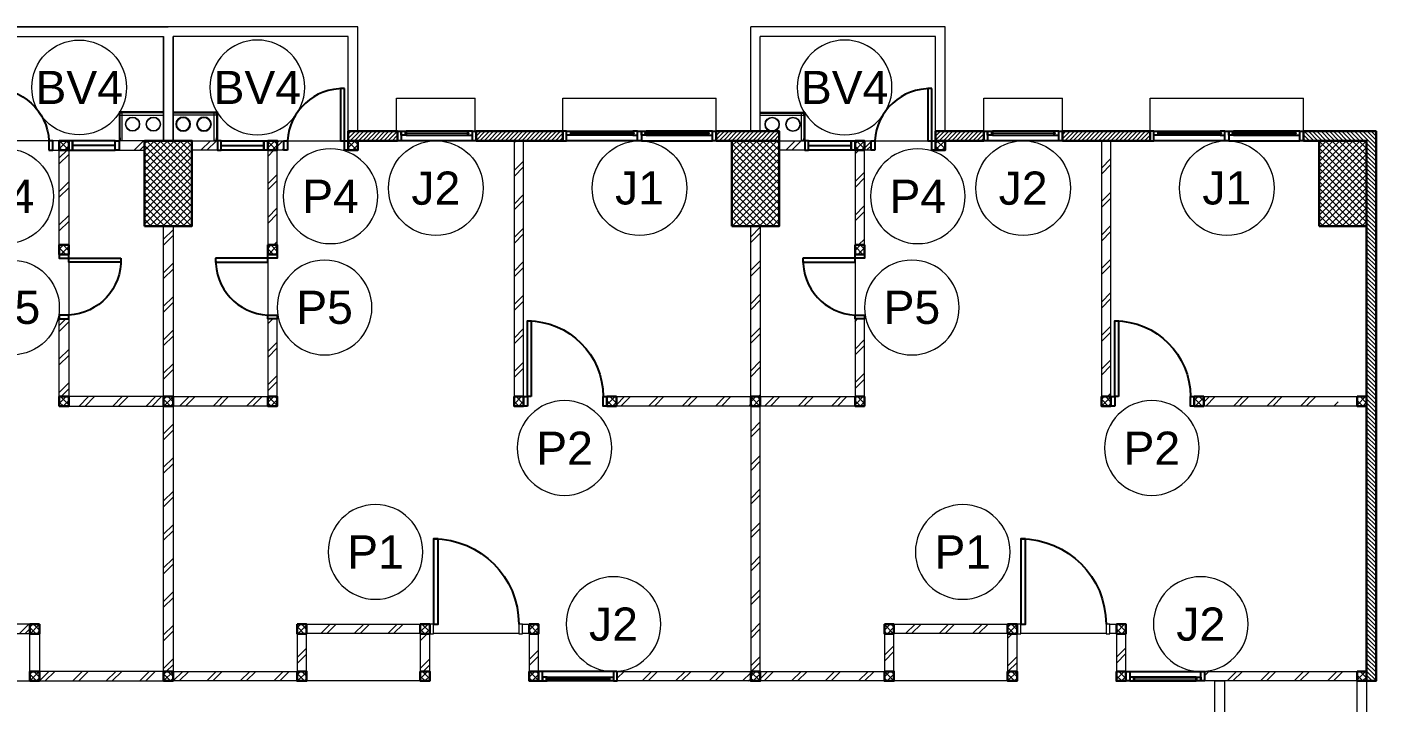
# Model space of a CAD drawing. Header units: millimetres. Extents: x -108 to 351, y -17 to 192.
# Drawn here: x 185.3 to 199.54, y 94.18 to 101.3 of the extents above; entities that cross this region are included whole.
import ezdxf
from ezdxf.enums import TextEntityAlignment as Align

# ---------------------------------------------------------------- set-up
doc = ezdxf.new("R2010")
doc.units = ezdxf.units.MM
for name, color, linetype, lineweight in [('ars', 11, 'Continuous', 0), ('KACA', 151, 'Continuous', 5), ('KOL', 1, 'Continuous', 30), ('KOLOM', 4, 'Continuous', 9), ('lan', 7, 'Continuous', 15), ('NOT', 7, 'Continuous', 20), ('tem', 5, 'Continuous', 20)]:
    doc.layers.add(name, color=color, linetype=linetype, lineweight=lineweight)
doc.layers.add('Kusen', color=30, linetype='Continuous')
doc.styles.add('S', font='simplex', dxfattribs={"width": 0.75})
doc.styles.get("Standard").update_dxf_attribs({"font": 'arial.ttf'})
pattern_1 = [(225, (-485.678732, 382.829584), (0.0220970869, -0.0220970869), [])]
pattern_2 = [(45, (0, 0.375), (-0.1767767, 0.1767767), []), (45, (0.0625, 0.375), (-0.1767767, 0.1767767), [])]
pattern_3 = [(45, (-3e-06, 0.37064), (-0.1767767, 0.1767767), []), (45, (0.0625, 0.37064), (-0.1767767, 0.1767767), [])]
pattern_4 = [(45, (6.2, 0.375), (-0.1767767, 0.1767767), []), (45, (6.2625, 0.375), (-0.1767767, 0.1767767), [])]
pattern_5 = [(225, (-479.478732, 382.829584), (0.0220970869, -0.0220970869), [])]
pattern_6 = [(45, (6.19984, 0.375), (-0.1767767, 0.1767767), []), (45, (6.26234, 0.375), (-0.1767767, 0.1767767), [])]
pattern_7 = [(45, (6.19984, 0.375), (-0.1767767, 0.1767767), []), (45, (6.26234, 0.375), (-0.1767767, 0.1767767), [])]
pattern_8 = [(45, (6.2, 0.37064), (-0.1767767, 0.1767767), []), (45, (6.2625, 0.37064), (-0.1767767, 0.1767767), [])]
pattern_9 = [(45, (6.19616, 0.37064), (-0.1767767, 0.1767767), []), (45, (6.25866, 0.37064), (-0.1767767, 0.1767767), [])]

# ---------------------------------------------------------------- blocks, each defined once
blk = doc.blocks.new('K 10.10')
at = {"layer": 'ars'}
h = blk.add_hatch(dxfattribs=at)
h.set_pattern_fill('_USER', color=256, scale=0.05, angle=45, double=1, pattern_type=0)
h.set_pattern_definition([(45, (0, 0), (-0.035355339, 0.035355339), []), (135, (0, 0), (-0.035355339, -0.035355339), [])])
h.paths.add_polyline_path([(1560.538, 1380.407), (1560.638, 1380.407), (1560.638, 1380.507), (1560.538, 1380.507)])
at = {"layer": 'KOL'}
blk.add_lwpolyline([(1560.538, 1380.407), (1560.638, 1380.407), (1560.638, 1380.507), (1560.538, 1380.507)], close=True, dxfattribs=at)
blk = doc.blocks.new('T. J1')
at = {"layer": 'Kusen'}
for p, q in [((-0.019, 0), (-0.769, 0)), ((-0.719, 0.1), (-0.069, 0.1)), ((-0.069, 0.06), (-0.719, 0.06)), ((0.021, 0), (0.771, 0)), ((0.721, 0.1), (0.071, 0.1)), ((0.071, 0.06), (0.721, 0.06))]:
    blk.add_line(p, q, dxfattribs=at)
for points in [[(-0.809, 0), (-0.769, 0), (-0.769, 0.1), (-0.809, 0.1)], [(-0.019, 0), (0.021, 0), (0.021, 0.1), (-0.019, 0.1)], [(0.811, 0), (0.771, 0), (0.771, 0.1), (0.811, 0.1)]]:
    blk.add_lwpolyline(points, close=True, dxfattribs=at)
for points in [[(-0.719, 0.077), (-0.719, 0.06), (-0.769, 0.06), (-0.769, 0.1), (-0.719, 0.1), (-0.719, 0.082), (-0.729, 0.082), (-0.729, 0.077), (-0.719, 0.077)], [(-0.069, 0.077), (-0.069, 0.06), (-0.019, 0.06), (-0.019, 0.1), (-0.069, 0.1), (-0.069, 0.082), (-0.059, 0.082), (-0.059, 0.077), (-0.069, 0.077)], [(0.071, 0.077), (0.071, 0.06), (0.021, 0.06), (0.021, 0.1), (0.071, 0.1), (0.071, 0.082), (0.061, 0.082), (0.061, 0.077), (0.071, 0.077)], [(0.721, 0.077), (0.721, 0.06), (0.771, 0.06), (0.771, 0.1), (0.721, 0.1), (0.721, 0.082), (0.731, 0.082), (0.731, 0.077), (0.721, 0.077)]]:
    blk.add_lwpolyline(points, dxfattribs=at)
at = {"layer": 'Kusen', "color": 141}
for points in [[(-0.729, 0.077), (-0.059, 0.077), (-0.059, 0.082), (-0.729, 0.082)], [(0.731, 0.077), (0.061, 0.077), (0.061, 0.082), (0.731, 0.082)]]:
    blk.add_lwpolyline(points, close=True, dxfattribs=at)
blk = doc.blocks.new('T. J2')
at = {"layer": 'KACA', "color": 141}
blk.add_lwpolyline([(-0.379, 0.077), (0.291, 0.077), (0.291, 0.082), (-0.379, 0.082)], close=True, dxfattribs=at)
at = {"layer": 'Kusen'}
for p, q in [((-0.419, 0), (0.331, 0)), ((-0.369, 0.1), (0.281, 0.1)), ((0.281, 0.06), (-0.369, 0.06))]:
    blk.add_line(p, q, dxfattribs=at)
for points in [[(-0.459, 0), (-0.419, 0), (-0.419, 0.1), (-0.459, 0.1)], [(0.331, 0), (0.371, 0), (0.371, 0.1), (0.331, 0.1)]]:
    blk.add_lwpolyline(points, close=True, dxfattribs=at)
for points in [[(-0.369, 0.077), (-0.369, 0.06), (-0.419, 0.06), (-0.419, 0.1), (-0.369, 0.1), (-0.369, 0.082), (-0.379, 0.082), (-0.379, 0.077), (-0.369, 0.077)], [(0.281, 0.077), (0.281, 0.06), (0.331, 0.06), (0.331, 0.1), (0.281, 0.1), (0.281, 0.082), (0.291, 0.082), (0.291, 0.077), (0.281, 0.077)]]:
    blk.add_lwpolyline(points, dxfattribs=at)
blk = doc.blocks.new('P.80')
at = {"layer": 'Kusen'}
for points in [[(-69.809, -74.837), (-69.769, -74.837), (-69.769, -74.037), (-69.809, -74.037)], [(-70.609, -74.937), (-70.569, -74.937), (-70.569, -74.837), (-70.609, -74.837)], [(-69.769, -74.937), (-69.729, -74.937), (-69.729, -74.837), (-69.769, -74.837)]]:
    blk.add_lwpolyline(points, close=True, dxfattribs=at)
blk.add_arc((-69.769, -74.837), 0.8, 90, 180, dxfattribs=at)
blk = doc.blocks.new('P-90')
at = {"layer": 'Kusen'}
blk.add_lwpolyline([(374.691, -21.598), (374.741, -21.598), (374.741, -22.498), (374.691, -22.498)], close=True, dxfattribs=at)
at = {"layer": 'Kusen', "lineweight": 9}
for points in [[(373.801, -22.498), (373.841, -22.498), (373.841, -22.598), (373.801, -22.598)], [(374.741, -22.498), (374.781, -22.498), (374.781, -22.598), (374.741, -22.598)]]:
    blk.add_lwpolyline(points, close=True, dxfattribs=at)
at = {"layer": 'Kusen'}
blk.add_arc((374.741, -22.498), 0.9, 90, 180, dxfattribs=at)
blk = doc.blocks.new('P.60')
at = {"layer": 'Kusen'}
for points in [[(1472.835, 997.535), (1472.875, 997.535), (1472.875, 997.435), (1472.835, 997.435)], [(1473.475, 997.535), (1473.515, 997.535), (1473.515, 997.435), (1473.475, 997.435)], [(1472.875, 996.885), (1472.915, 996.885), (1472.915, 997.435), (1472.875, 997.435)]]:
    blk.add_lwpolyline(points, close=True, dxfattribs=at)
blk.add_arc((1472.895, 997.466), 0.581, 268.0266, 356.9943, dxfattribs=at)
blk = doc.blocks.new('BV')
at = {"layer": 'Kusen'}
for points in [[(-0.225, 0.1), (-0.265, 0.1), (-0.265, 0), (-0.225, 0)], [(-0.225, 0.1), (-0.265, 0.1), (-0.265, 0), (-0.225, 0)], [(0.225, 0.1), (-0.225, 0.1), (-0.225, 0), (0.225, 0)], [(0.225, 0.1), (0.265, 0.1), (0.265, 0), (0.225, 0)]]:
    blk.add_lwpolyline(points, close=True, dxfattribs=at)
at = {"layer": 'Kusen', "color": 141}
blk.add_lwpolyline([(0.225, 0.05), (-0.225, 0.05)], dxfattribs=at)
blk = doc.blocks.new("k2'")
at = {"layer": 'ars'}
h = blk.add_hatch(dxfattribs=at)
h.set_pattern_fill('_USER', color=256, scale=0.05, angle=45, double=1, pattern_type=0)
h.set_pattern_definition([(45, (0, -4.95), (-0.03535534, 0.03535534), []), (135, (0, -4.95), (-0.03535534, -0.03535534), [])])
h.paths.add_polyline_path([(-0.25, -0.45), (0.25, -0.45), (0.25, 0.45), (-0.25, 0.45)])
at = {"layer": 'KOL'}
blk.add_lwpolyline([(-0.25, -0.45), (0.25, -0.45), (0.25, 0.45), (-0.25, 0.45)], close=True, dxfattribs=at)
blk = doc.blocks.new('1-typikal-1a')
at = {"layer": 'ars'}
for points in [[(6.15, 0.455), (5.68, 0.455), (5.68, 0.15)], [(6.15, 0.445), (5.69, 0.445), (5.69, 0.15)], [(5.715, 0.445), (5.69, 0.445), (5.69, 0.419), (5.692, 0.419), (5.692, 0.443), (5.715, 0.443), (5.715, 0.445)], [(5.715, 0.152), (5.715, 0.443)], [(5.69, 0.419), (6.15, 0.419)], [(5.715, 0.15), (5.69, 0.15), (5.69, 0.179), (5.692, 0.179), (5.692, 0.152), (5.715, 0.152), (5.715, 0.15)]]:
    blk.add_lwpolyline(points, dxfattribs=at)
for centre, radius in [((5.823, 0.325), 0.075), ((5.823, 0.325), 0.071), ((6.043, 0.325), 0.075), ((6.043, 0.325), 0.071)]:
    blk.add_circle(centre, radius, dxfattribs=at)
at = {"layer": 'KOL'}
for points in [[(2.035, 0.15), (2.95, 0.15), (2.95, 0.25), (2.035, 0.25)], [(3.78, 0.15), (4.3, 0.15), (4.3, 0.25), (3.78, 0.25)]]:
    blk.add_lwpolyline(points, close=True, dxfattribs=at)
at = {"layer": 'lan'}
for p, q in [((4.2, 0.25), (4.2, 1.35)), ((4.2, 1.35), (6.2, 1.35)), ((4.3, 0.25), (4.3, 1.25)), ((4.3, 1.25), (6.15, 1.25)), ((6.15, 1.25), (6.15, 0.15)), ((4.94, 0.15), (4.38, 0.15)), ((5.15, -1.13), (5.15, -1.69)), ((2.5, -5.05), (3.4, -5.05)), ((3.544, -5.55), (4.744, -5.55))]:
    blk.add_line(p, q, dxfattribs=at)
at = {"layer": 'tem', "ltscale": 2}
blk.add_lwpolyline([(2.549, -2.55), (2.449, -2.55), (2.449, 0.15), (2.549, 0.15)], close=True, dxfattribs=at)
at = {"layer": 'tem'}
for points in [[(4.98, 0.05), (5.05, 0.05), (5.05, 0.15), (4.98, 0.15)], [(5.68, 0.05), (5.95, 0.05), (5.95, 0.15), (5.68, 0.15)], [(5.05, -0.95), (5.05, 0.05), (5.15, 0.05), (5.15, -0.95)], [(5.05, -2.55), (5.05, -1.73), (5.15, -1.73), (5.15, -2.55)], [(0.05, -2.65), (1.469, -2.65), (1.469, -2.55), (0.05, -2.55)], [(5.15, -2.65), (6.15, -2.65), (6.15, -2.55), (5.15, -2.55)], [(2.39, -5.05), (2.46, -5.05), (2.46, -4.95), (2.39, -4.95)], [(3.54, -5.05), (4.74, -5.05), (4.74, -4.95), (3.54, -4.95)], [(2.29, -5.45), (2.29, -5.05), (2.39, -5.05), (2.39, -5.45)], [(3.44, -5.45), (3.44, -5.05), (3.54, -5.05), (3.54, -5.45)], [(4.74, -5.45), (4.74, -5.05), (4.84, -5.05), (4.84, -5.45)], [(0.05, -5.55), (1.46, -5.55), (1.46, -5.45), (0.05, -5.45)], [(4.84, -5.55), (6.15, -5.55), (6.15, -5.45), (4.84, -5.45)]]:
    blk.add_lwpolyline(points, close=True, dxfattribs=at)
blk.add_blockref('BV', (5.415, 0.05))
at = {"layer": 'KOLOM', "extrusion": (0, 0, -1), "xscale": -1, "zscale": -1, "rotation": 180}
for p in [(-1564.838, 1380.557), (-1565.688, 1380.557), (-1565.688, 1379.457), (-1562.107, 1377.857), (-1563.087, 1377.857), (-1565.688, 1377.857), (-1562.928, 1375.456), (-1564.078, 1375.456), (-1565.378, 1375.456), (-1562.928, 1374.957), (-1564.078, 1374.957), (-1565.378, 1374.957)]:
    blk.add_blockref('K 10.10', p, dxfattribs=at)
at = {"layer": 'Kusen', "xscale": -1}
for name, p, rotation in [('P.60', (-1468.535, 997.585), 180), ('P.60', (1002.585, 1471.785), 90), ('T. J2', (1.919, -5.45), 180)]:
    blk.add_blockref(name, p, dxfattribs=dict(at, rotation=rotation))
at = {"layer": 'Kusen'}
for name, p in [('T. J1', (1.224, 0.15)), ('T. J2', (3.409, 0.15)), ('P.80', (72.178, 72.287)), ('P-90', (-371.341, 17.547))]:
    blk.add_blockref(name, p, dxfattribs=at)
blk = doc.blocks.new('3-typikal-1a')
at = {"layer": 'lan'}
blk.add_blockref('1-typikal-1a', (0, 0), dxfattribs=at)
blk = doc.blocks.new('LANTAI 3-15')
at = {"layer": 'ars'}
h = blk.add_hatch(dxfattribs=at)
h.set_pattern_fill('TEMBOK', color=256, scale=0.25)
h.set_pattern_definition(pattern_4)
h.paths.add_polyline_path([(61.48, 13.15), (61.75, 13.15), (61.75, 13.25), (61.48, 13.25)])
h = blk.add_hatch(dxfattribs=at)
h.set_pattern_fill('TEMBOK', color=256, scale=0.25)
h.set_pattern_definition(pattern_4)
h.paths.add_polyline_path([(62.52, 13.15), (62.25, 13.15), (62.25, 13.25), (62.52, 13.25)])
h = blk.add_hatch(dxfattribs=at)
h.set_pattern_fill('ANSI32', color=256, scale=0.25, angle=180, style=0, double=1)
h.set_pattern_definition([(225, (11.17673, 55.45464), (0.06629126, -0.06629126), []), (225, (11.13254, 55.45464), (0.06629126, -0.06629126), [])])
h.paths.add_polyline_path([(63.22, 13.15), (63.15, 13.15), (63.15, 13.25), (63.22, 13.25)])
h = blk.add_hatch(dxfattribs=at)
h.set_pattern_fill('ANSI31', color=256, scale=0.25, angle=180, style=0)
h.set_pattern_definition(pattern_5)
h.paths.add_polyline_path([(64.41, 13.25), (63.9, 13.25), (63.9, 13.35), (64.41, 13.35)])
h = blk.add_hatch(dxfattribs=at)
h.set_pattern_fill('ANSI31', color=256, scale=0.25, angle=180, style=0)
h.set_pattern_definition(pattern_5)
h.paths.add_polyline_path([(66.165, 13.25), (65.24, 13.25), (65.24, 13.35), (66.165, 13.35)])
h = blk.add_hatch(dxfattribs=at)
h.set_pattern_fill('TEMBOK', color=256, scale=0.25)
h.set_pattern_definition([(45, (8.69865, 1.475), (-0.1767767, 0.1767767), []), (45, (8.76115, 1.475), (-0.1767767, 0.1767767), [])])
h.paths.add_polyline_path([(65.651, 10.55), (65.751, 10.55), (65.751, 13.25), (65.651, 13.25)])
h = blk.add_hatch(dxfattribs=at)
h.set_pattern_fill('ANSI31', color=256, scale=0.25, angle=180, style=0)
h.set_pattern_definition([(225, (-417.643732, 382.829584), (0.0220970869, -0.0220970869), [])])
h.paths.add_polyline_path([(67.785, 13.25), (68.45, 13.25), (68.45, 13.35), (67.785, 13.35)])
h = blk.add_hatch(dxfattribs=at)
h.set_pattern_fill('TEMBOK', color=256, scale=0.25)
h.set_pattern_definition(pattern_2)
h.paths.add_polyline_path([(68.72, 13.15), (68.45, 13.15), (68.45, 13.25), (68.72, 13.25)])
h = blk.add_hatch(dxfattribs=at)
h.set_pattern_fill('ANSI32', color=256, scale=0.25, angle=180, style=0, double=1)
h.set_pattern_definition([(225, (4.97673, 55.45464), (0.06629126, -0.06629126), []), (225, (4.93254, 55.45464), (0.06629126, -0.06629126), [])])
h.paths.add_polyline_path([(69.42, 13.15), (69.35, 13.15), (69.35, 13.25), (69.42, 13.25)])
h = blk.add_hatch(dxfattribs=at)
h.set_pattern_fill('ANSI31', color=256, scale=0.25, angle=180, style=0)
h.set_pattern_definition(pattern_1)
h.paths.add_polyline_path([(70.61, 13.25), (70.1, 13.25), (70.1, 13.35), (70.61, 13.35)])
h = blk.add_hatch(dxfattribs=at)
h.set_pattern_fill('ANSI31', color=256, scale=0.25, angle=180, style=0)
h.set_pattern_definition(pattern_1)
h.paths.add_polyline_path([(72.365, 13.25), (71.44, 13.25), (71.44, 13.35), (72.365, 13.35)])
h = blk.add_hatch(dxfattribs=at)
h.set_pattern_fill('TEMBOK', color=256, scale=0.25)
h.set_pattern_definition([(45, (2.49865, 1.475), (-0.1767767, 0.1767767), []), (45, (2.56115, 1.475), (-0.1767767, 0.1767767), [])])
h.paths.add_polyline_path([(71.851, 10.55), (71.951, 10.55), (71.951, 13.25), (71.851, 13.25)])
h = blk.add_hatch(dxfattribs=at)
h.set_pattern_fill('ANSI31', color=256, scale=0.25, angle=180, style=0)
h.set_pattern_definition([(315, (74.75, 7.55), (-0.02209709, -0.02209709), [])])
h.paths.add_polyline_path([(73.985, 13.35), (74.65, 13.35), (74.75, 13.35), (74.75, 7.55), (74.65, 7.55), (74.65, 13.25), (73.985, 13.25)])
h = blk.add_hatch(dxfattribs=at)
h.set_pattern_fill('TEMBOK', color=256, scale=0.25)
h.set_pattern_definition(pattern_7)
h.paths.add_polyline_path([(60.85, 12.15), (60.85, 13.15), (60.95, 13.15), (60.95, 12.15)])
h = blk.add_hatch(dxfattribs=at)
h.set_pattern_fill('TEMBOK', color=256, scale=0.25)
h.set_pattern_definition(pattern_7)
h.paths.add_polyline_path([(63.15, 12.15), (63.15, 13.15), (63.05, 13.15), (63.05, 12.15)])
h = blk.add_hatch(dxfattribs=at)
h.set_pattern_fill('TEMBOK', color=256, scale=0.25)
h.set_pattern_definition([(45, (-0.00016, 0.375), (-0.1767767, 0.1767767), []), (45, (0.06234, 0.375), (-0.1767767, 0.1767767), [])])
h.paths.add_polyline_path([(69.35, 12.15), (69.35, 13.15), (69.25, 13.15), (69.25, 12.15)])
h = blk.add_hatch(dxfattribs=at)
h.set_pattern_fill('TEMBOK', color=256, scale=0.25)
h.set_pattern_definition([(45, (12.4, 0.375), (-0.1767767, 0.1767767), []), (45, (12.4625, 0.375), (-0.1767767, 0.1767767), [])])
h.paths.add_polyline_path([(61.95, 10.55), (62.05, 10.55), (62.05, 12.35), (61.95, 12.35)])
h = blk.add_hatch(dxfattribs=at)
h.set_pattern_fill('TEMBOK', color=256, scale=0.25)
h.set_pattern_definition(pattern_4)
h.paths.add_polyline_path([(68.15, 10.55), (68.25, 10.55), (68.25, 12.35), (68.15, 12.35)])
h = blk.add_hatch(dxfattribs=at)
h.set_pattern_fill('TEMBOK', color=256, scale=0.25)
h.set_pattern_definition(pattern_6)
h.paths.add_polyline_path([(60.85, 10.55), (60.85, 11.37), (60.95, 11.37), (60.95, 10.55)])
h = blk.add_hatch(dxfattribs=at)
h.set_pattern_fill('TEMBOK', color=256, scale=0.25)
h.set_pattern_definition(pattern_6)
h.paths.add_polyline_path([(63.15, 10.55), (63.15, 11.37), (63.05, 11.37), (63.05, 10.55)])
h = blk.add_hatch(dxfattribs=at)
h.set_pattern_fill('TEMBOK', color=256, scale=0.25)
h.set_pattern_definition([(45, (-0.00016, 0.375), (-0.1767767, 0.1767767), []), (45, (0.06234, 0.375), (-0.1767767, 0.1767767), [])])
h.paths.add_polyline_path([(69.35, 10.55), (69.35, 11.37), (69.25, 11.37), (69.25, 10.55)])
h = blk.add_hatch(dxfattribs=at)
h.set_pattern_fill('TEMBOK', color=256, scale=0.25)
h.set_pattern_definition(pattern_4)
h.paths.add_polyline_path([(60.95, 10.45), (61.95, 10.45), (61.95, 10.55), (60.95, 10.55)])
h = blk.add_hatch(dxfattribs=at)
h.set_pattern_fill('TEMBOK', color=256, scale=0.25)
h.set_pattern_definition(pattern_4)
h.paths.add_polyline_path([(63.05, 10.45), (62.05, 10.45), (62.05, 10.55), (63.05, 10.55)])
h = blk.add_hatch(dxfattribs=at)
h.set_pattern_fill('TEMBOK', color=256, scale=0.25)
h.set_pattern_definition(pattern_4)
h.paths.add_polyline_path([(68.15, 10.45), (66.731, 10.45), (66.731, 10.55), (68.15, 10.55)])
h = blk.add_hatch(dxfattribs=at)
h.set_pattern_fill('TEMBOK', color=256, scale=0.25)
h.set_pattern_definition(pattern_2)
h.paths.add_polyline_path([(69.25, 10.45), (68.25, 10.45), (68.25, 10.55), (69.25, 10.55)])
h = blk.add_hatch(dxfattribs=at)
h.set_pattern_fill('TEMBOK', color=256, scale=0.25)
h.set_pattern_definition(pattern_2)
h.paths.add_polyline_path([(74.35, 10.45), (72.931, 10.45), (72.931, 10.55), (74.35, 10.55)])
h = blk.add_hatch(dxfattribs=at)
h.set_pattern_fill('TEMBOK', color=256, scale=0.25)
h.set_pattern_definition([(45, (12.4, -1.325), (-0.1767767, 0.1767767), []), (45, (12.4625, -1.325), (-0.1767767, 0.1767767), [])])
h.paths.add_polyline_path([(61.95, 7.65), (62.05, 7.65), (62.05, 10.45), (61.95, 10.45)])
h = blk.add_hatch(dxfattribs=at)
h.set_pattern_fill('TEMBOK', color=256, scale=0.25)
h.set_pattern_definition([(45, (6.2, -1.325), (-0.1767767, 0.1767767), []), (45, (6.2625, -1.325), (-0.1767767, 0.1767767), [])])
h.paths.add_polyline_path([(68.15, 7.65), (68.25, 7.65), (68.25, 10.45), (68.15, 10.45)])
h = blk.add_hatch(dxfattribs=at)
h.set_pattern_fill('TEMBOK', color=256, scale=0.25)
h.set_pattern_definition(pattern_9)
h.paths.add_polyline_path([(59.34, 8.05), (60.54, 8.05), (60.54, 8.15), (59.34, 8.15)])
h = blk.add_hatch(dxfattribs=at)
h.set_pattern_fill('TEMBOK', color=256, scale=0.25)
h.set_pattern_definition(pattern_9)
h.paths.add_polyline_path([(64.66, 8.05), (63.46, 8.05), (63.46, 8.15), (64.66, 8.15)])
h = blk.add_hatch(dxfattribs=at)
h.set_pattern_fill('TEMBOK', color=256, scale=0.25)
h.set_pattern_definition([(45, (-0.00384, 0.37064), (-0.1767767, 0.1767767), []), (45, (0.05866, 0.37064), (-0.1767767, 0.1767767), [])])
h.paths.add_polyline_path([(70.86, 8.05), (69.66, 8.05), (69.66, 8.15), (70.86, 8.15)])
h = blk.add_hatch(dxfattribs=at)
h.set_pattern_fill('TEMBOK', color=256, scale=0.25)
h.set_pattern_definition(pattern_8)
h.paths.add_polyline_path([(63.46, 7.65), (63.46, 8.05), (63.36, 8.05), (63.36, 7.65)])
h = blk.add_hatch(dxfattribs=at)
h.set_pattern_fill('TEMBOK', color=256, scale=0.25)
h.set_pattern_definition(pattern_8)
h.paths.add_polyline_path([(64.76, 7.65), (64.76, 8.05), (64.66, 8.05), (64.66, 7.65)])
h = blk.add_hatch(dxfattribs=at)
h.set_pattern_fill('TEMBOK', color=256, scale=0.25)
h.set_pattern_definition([(45, (6.19616, 0.37064), (-0.1767767, 0.1767767), []), (45, (6.25866, 0.37064), (-0.1767767, 0.1767767), [])])
h.paths.add_polyline_path([(65.91, 7.65), (65.91, 8.05), (65.81, 8.05), (65.81, 7.65)])
h = blk.add_hatch(dxfattribs=at)
h.set_pattern_fill('TEMBOK', color=256, scale=0.25)
h.set_pattern_definition(pattern_3)
h.paths.add_polyline_path([(69.66, 7.65), (69.66, 8.05), (69.56, 8.05), (69.56, 7.65)])
h = blk.add_hatch(dxfattribs=at)
h.set_pattern_fill('TEMBOK', color=256, scale=0.25)
h.set_pattern_definition(pattern_3)
h.paths.add_polyline_path([(70.96, 7.65), (70.96, 8.05), (70.86, 8.05), (70.86, 7.65)])
h = blk.add_hatch(dxfattribs=at)
h.set_pattern_fill('TEMBOK', color=256, scale=0.25)
h.set_pattern_definition([(45, (-0.00384, 0.37064), (-0.1767767, 0.1767767), []), (45, (0.05866, 0.37064), (-0.1767767, 0.1767767), [])])
h.paths.add_polyline_path([(72.11, 7.65), (72.11, 8.05), (72.01, 8.05), (72.01, 7.65)])
h = blk.add_hatch(dxfattribs=at)
h.set_pattern_fill('TEMBOK', color=256, scale=0.25)
h.set_pattern_definition(pattern_8)
h.paths.add_polyline_path([(60.64, 7.55), (61.95, 7.55), (61.95, 7.65), (60.64, 7.65)])
h = blk.add_hatch(dxfattribs=at)
h.set_pattern_fill('TEMBOK', color=256, scale=0.25)
h.set_pattern_definition(pattern_8)
h.paths.add_polyline_path([(63.36, 7.55), (62.05, 7.55), (62.05, 7.65), (63.36, 7.65)])
h = blk.add_hatch(dxfattribs=at)
h.set_pattern_fill('TEMBOK', color=256, scale=0.25)
h.set_pattern_definition(pattern_8)
h.paths.add_polyline_path([(68.15, 7.55), (66.74, 7.55), (66.74, 7.65), (68.15, 7.65)])
h = blk.add_hatch(dxfattribs=at)
h.set_pattern_fill('TEMBOK', color=256, scale=0.25)
h.set_pattern_definition(pattern_3)
h.paths.add_polyline_path([(69.56, 7.55), (68.25, 7.55), (68.25, 7.65), (69.56, 7.65)])
h = blk.add_hatch(dxfattribs=at)
h.set_pattern_fill('TEMBOK', color=256, scale=0.25)
h.set_pattern_definition(pattern_3)
h.paths.add_polyline_path([(74.55, 7.55), (72.94, 7.55), (72.94, 7.65), (74.55, 7.65)])
for p, q in [((68.25, 13.553), (68.72, 13.553)), ((68.25, 13.542), (68.71, 13.542)), ((68.685, 13.25), (68.685, 13.541)), ((68.71, 13.542), (68.71, 13.25)), ((68.72, 13.553), (68.72, 13.25)), ((68.71, 13.517), (68.25, 13.517))]:
    blk.add_line(p, q, dxfattribs=at)
for points in [[(61.95, 13.555), (61.48, 13.555), (61.48, 13.25)], [(61.95, 13.545), (61.49, 13.545), (61.49, 13.25)], [(61.515, 13.545), (61.49, 13.545), (61.49, 13.519), (61.492, 13.519), (61.492, 13.543), (61.515, 13.543), (61.515, 13.545)], [(61.515, 13.252), (61.515, 13.543)], [(62.05, 13.555), (62.52, 13.555), (62.52, 13.25)], [(62.05, 13.545), (62.51, 13.545), (62.51, 13.25)], [(62.485, 13.545), (62.51, 13.545), (62.51, 13.519), (62.508, 13.519), (62.508, 13.543), (62.485, 13.543), (62.485, 13.545)], [(62.485, 13.252), (62.485, 13.543)], [(68.685, 13.542), (68.71, 13.542), (68.71, 13.517), (68.708, 13.517), (68.708, 13.541), (68.685, 13.541), (68.685, 13.542)], [(61.49, 13.519), (61.95, 13.519)], [(62.51, 13.519), (62.05, 13.519)], [(61.515, 13.25), (61.49, 13.25), (61.49, 13.279), (61.492, 13.279), (61.492, 13.252), (61.515, 13.252), (61.515, 13.25)], [(62.485, 13.25), (62.51, 13.25), (62.51, 13.279), (62.508, 13.279), (62.508, 13.252), (62.485, 13.252), (62.485, 13.25)], [(68.685, 13.25), (68.71, 13.25), (68.71, 13.275), (68.708, 13.275), (68.708, 13.251), (68.685, 13.251), (68.685, 13.25)]]:
    blk.add_lwpolyline(points, dxfattribs=at)
for centre, radius in [((61.623, 13.425), 0.075), ((61.623, 13.425), 0.071), ((61.843, 13.425), 0.075), ((61.843, 13.425), 0.071), ((62.157, 13.425), 0.075), ((62.157, 13.425), 0.071), ((62.377, 13.425), 0.075), ((62.377, 13.425), 0.071), ((68.375, 13.423), 0.075), ((68.375, 13.423), 0.071), ((68.595, 13.423), 0.075), ((68.595, 13.423), 0.071)]:
    blk.add_circle(centre, radius, dxfattribs=at)
at = {"layer": 'KOL'}
for points in [[(67.785, 13.25), (68.45, 13.25), (68.45, 13.35), (67.785, 13.35)], [(70.61, 13.25), (70.1, 13.25), (70.1, 13.35), (70.61, 13.35)], [(72.365, 13.25), (71.44, 13.25), (71.44, 13.35), (72.365, 13.35)]]:
    blk.add_lwpolyline(points, close=True, dxfattribs=at)
blk.add_lwpolyline([(73.985, 13.35), (74.65, 13.35), (74.75, 13.35), (74.75, 7.55), (74.65, 7.55), (74.65, 13.25), (73.985, 13.25), (73.985, 13.35)], dxfattribs=at)
at = {"layer": 'lan'}
for p, q in [((64, 14.45), (60, 14.45)), ((64, 13.35), (64, 14.45)), ((70.2, 14.45), (68.15, 14.45)), ((68.15, 13.35), (68.15, 14.45)), ((70.2, 13.35), (70.2, 14.45)), ((60.1, 14.35), (61.95, 14.35)), ((61.95, 13.25), (61.95, 14.35)), ((63.9, 14.35), (62.05, 14.35)), ((62.05, 13.25), (62.05, 14.35)), ((63.9, 13.35), (63.9, 14.35)), ((70.1, 14.35), (68.25, 14.35)), ((68.25, 13.35), (68.25, 14.35)), ((70.1, 13.35), (70.1, 14.35)), ((64.41, 13.35), (64.41, 13.7)), ((64.41, 13.7), (65.24, 13.7)), ((65.24, 13.35), (65.24, 13.7)), ((66.165, 13.35), (66.165, 13.7)), ((66.165, 13.7), (67.785, 13.7)), ((67.785, 13.35), (67.785, 13.7)), ((70.61, 13.35), (70.61, 13.7)), ((70.61, 13.7), (71.44, 13.7)), ((71.44, 13.35), (71.44, 13.7)), ((72.365, 13.35), (72.365, 13.7)), ((72.365, 13.7), (73.985, 13.7)), ((73.985, 13.35), (73.985, 13.7)), ((69.46, 13.25), (70.02, 13.25)), ((69.25, 11.97), (69.25, 11.41)), ((71.9, 8.05), (71, 8.05)), ((70.856, 7.55), (69.656, 7.55))]:
    blk.add_line(p, q, dxfattribs=at)
for points in [[(73.15, 5.55), (73.05, 5.55), (73.05, 7.55), (73.15, 7.55)], [(74.65, 5.55), (74.55, 5.55), (74.55, 7.55), (74.65, 7.55)]]:
    blk.add_lwpolyline(points, close=True, dxfattribs=at)
at = {"layer": 'tem'}
for points in [[(68.72, 13.15), (68.45, 13.15), (68.45, 13.25), (68.72, 13.25)], [(69.42, 13.15), (69.35, 13.15), (69.35, 13.25), (69.42, 13.25)], [(69.35, 12.15), (69.35, 13.15), (69.25, 13.15), (69.25, 12.15)], [(69.35, 10.55), (69.35, 11.37), (69.25, 11.37), (69.25, 10.55)], [(69.25, 10.45), (68.25, 10.45), (68.25, 10.55), (69.25, 10.55)], [(74.55, 10.45), (72.931, 10.45), (72.931, 10.55), (74.55, 10.55)], [(70.86, 8.05), (69.66, 8.05), (69.66, 8.15), (70.86, 8.15)], [(72.01, 8.05), (71.94, 8.05), (71.94, 8.15), (72.01, 8.15)], [(69.66, 7.65), (69.66, 8.05), (69.56, 8.05), (69.56, 7.65)], [(70.96, 7.65), (70.96, 8.05), (70.86, 8.05), (70.86, 7.65)], [(72.11, 7.65), (72.11, 8.05), (72.01, 8.05), (72.01, 7.65)], [(69.56, 7.55), (68.25, 7.55), (68.25, 7.65), (69.56, 7.65)], [(74.55, 7.55), (72.94, 7.55), (72.94, 7.65), (74.55, 7.65)]]:
    blk.add_lwpolyline(points, close=True, dxfattribs=at)
at = {"layer": 'tem', "ltscale": 2}
for points in [[(71.851, 10.55), (71.951, 10.55), (71.951, 13.25), (71.851, 13.25)], [(62.05, 10.55), (61.95, 10.55), (61.95, 12.35), (62.05, 12.35)], [(68.25, 10.55), (68.15, 10.55), (68.15, 12.35), (68.25, 12.35)], [(62.05, 7.65), (61.95, 7.65), (61.95, 10.45), (62.05, 10.45)], [(68.15, 7.65), (68.25, 7.65), (68.25, 10.45), (68.15, 10.45)]]:
    blk.add_lwpolyline(points, close=True, dxfattribs=at)
at = {"xscale": -1}
blk.add_blockref('BV', (68.985, 13.15), dxfattribs=at)
at = {"layer": 'KOL'}
for p in [(62, 12.8), (68.2, 12.8), (74.4, 12.8)]:
    blk.add_blockref("k2'", p, dxfattribs=at)
at = {"layer": 'KOLOM', "extrusion": (0, 0, -1), "zscale": -1, "rotation": 180}
for p in [(1491.288, 1393.657), (1490.438, 1393.657), (1491.288, 1392.557), (1492.388, 1390.957), (1491.288, 1390.957), (1488.687, 1390.957), (1487.707, 1390.957), (1485.988, 1390.957), (1490.978, 1388.556), (1489.678, 1388.556), (1488.528, 1388.556), (1492.388, 1388.057), (1490.978, 1388.057), (1489.678, 1388.057), (1488.528, 1388.057), (1485.988, 1388.057)]:
    blk.add_blockref('K 10.10', p, dxfattribs=at)
at = {"layer": 'KOLOM', "rotation": 180}
for p in [(1622.588, 1390.957), (1622.588, 1388.057)]:
    blk.add_blockref('K 10.10', p, dxfattribs=at)
at = {"layer": 'Kusen'}
for p, rotation in [((1542.935, 1010.685), 180), ((-928.185, 1484.885), 270)]:
    blk.add_blockref('P.60', p, dxfattribs=dict(at, rotation=rotation))
at = {"layer": 'Kusen', "xscale": -1}
for name, p in [('T. J2', (70.981, 13.25)), ('T. J1', (73.176, 13.25)), ('P.80', (2.222, 85.387)), ('P-90', (445.741, 30.647))]:
    blk.add_blockref(name, p, dxfattribs=at)
at = {"layer": 'Kusen', "xscale": -1, "rotation": 180}
blk.add_blockref('T. J2', (72.569, 7.65), dxfattribs=at)
at = {"layer": 'lan'}
blk.add_blockref('3-typikal-1a', (55.8, 13.1), dxfattribs=at)
at = {"layer": 'lan', "xscale": -1}
blk.add_blockref('3-typikal-1a', (68.2, 13.1), dxfattribs=at)
blk = doc.blocks.new('NAV')
blk.add_circle((0, -0.4), 0.4)
at = {"style": 'S', "width": 0.75, "flags": 4}
blk.add_attdef('AV', text='', height=0.3, dxfattribs=at).set_placement((0, -0.4), align=Align.MIDDLE)

msp = doc.modelspace()

# ---------------------------------------------------------------- block references
at = {"layer": 'lan'}
msp.add_blockref('LANTAI 3-15', (124.79422, 86.84737), dxfattribs=at)
at = {"layer": 'NOT'}
ref = msp.add_blockref('NAV', (185.85407, 100.15952), dxfattribs=dict(at, xscale=1.25, yscale=1.25, zscale=1.25, rotation=180))
ref.add_attrib('AV', 'BV4', dxfattribs={"layer": '0', "height": 0.35, "flags": 4}).set_placement((185.85407, 100.65952), align=Align.MIDDLE)
ref = msp.add_blockref('NAV', (187.73436, 100.15952), dxfattribs=dict(at, xscale=-1.25, yscale=1.25, zscale=1.25, rotation=180))
ref.add_attrib('AV', 'BV4', dxfattribs={"layer": '0', "height": 0.35, "flags": 4}).set_placement((187.73436, 100.65952), align=Align.MIDDLE)
ref = msp.add_blockref('NAV', (193.93436, 100.15952), dxfattribs=dict(at, xscale=-1.25, yscale=1.25, zscale=1.25, rotation=180))
ref.add_attrib('AV', 'BV4', dxfattribs={"layer": '0', "height": 0.35, "flags": 4}).set_placement((193.93436, 100.65952), align=Align.MIDDLE)
ref = msp.add_blockref('NAV', (185.08148, 99.01151), dxfattribs=dict(at, xscale=1.25, yscale=1.25, zscale=1.25, rotation=180))
ref.add_attrib('AV', 'P4', dxfattribs={"layer": '0', "height": 0.35, "flags": 4}).set_placement((185.08148, 99.51151), align=Align.MIDDLE)
ref = msp.add_blockref('NAV', (188.50696, 99.01151), dxfattribs=dict(at, xscale=-1.25, yscale=1.25, zscale=1.25, rotation=180))
ref.add_attrib('AV', 'P4', dxfattribs={"layer": '0', "height": 0.35, "flags": 4}).set_placement((188.50696, 99.51151), align=Align.MIDDLE)
ref = msp.add_blockref('NAV', (189.61922, 100.09737), dxfattribs=dict(at, xscale=1.25, yscale=1.25, zscale=1.25))
ref.add_attrib('AV', 'J2', dxfattribs={"layer": '0', "height": 0.35, "flags": 4}).set_placement((189.61922, 99.59737), align=Align.MIDDLE)
ref = msp.add_blockref('NAV', (191.76922, 100.09737), dxfattribs=dict(at, xscale=1.25, yscale=1.25, zscale=1.25))
ref.add_attrib('AV', 'J1', dxfattribs={"layer": '0', "height": 0.35, "flags": 4}).set_placement((191.76922, 99.59737), align=Align.MIDDLE)
ref = msp.add_blockref('NAV', (194.70696, 99.01151), dxfattribs=dict(at, xscale=-1.25, yscale=1.25, zscale=1.25, rotation=180))
ref.add_attrib('AV', 'P4', dxfattribs={"layer": '0', "height": 0.35, "flags": 4}).set_placement((194.70696, 99.51151), align=Align.MIDDLE)
ref = msp.add_blockref('NAV', (195.81922, 100.09737), dxfattribs=dict(at, xscale=1.25, yscale=1.25, zscale=1.25))
ref.add_attrib('AV', 'J2', dxfattribs={"layer": '0', "height": 0.35, "flags": 4}).set_placement((195.81922, 99.59737), align=Align.MIDDLE)
ref = msp.add_blockref('NAV', (197.96922, 100.09737), dxfattribs=dict(at, xscale=1.25, yscale=1.25, zscale=1.25))
ref.add_attrib('AV', 'J1', dxfattribs={"layer": '0', "height": 0.35, "flags": 4}).set_placement((197.96922, 99.59737), align=Align.MIDDLE)
ref = msp.add_blockref('NAV', (185.14422, 97.83737), dxfattribs=dict(at, xscale=1.25, yscale=1.25, zscale=1.25, rotation=180))
ref.add_attrib('AV', 'P5', dxfattribs={"layer": '0', "height": 0.35, "flags": 4}).set_placement((185.14422, 98.33737), align=Align.MIDDLE)
ref = msp.add_blockref('NAV', (188.44422, 97.83737), dxfattribs=dict(at, xscale=-1.25, yscale=1.25, zscale=1.25, rotation=180))
ref.add_attrib('AV', 'P5', dxfattribs={"layer": '0', "height": 0.35, "flags": 4}).set_placement((188.44422, 98.33737), align=Align.MIDDLE)
ref = msp.add_blockref('NAV', (194.64422, 97.83737), dxfattribs=dict(at, xscale=-1.25, yscale=1.25, zscale=1.25, rotation=180))
ref.add_attrib('AV', 'P5', dxfattribs={"layer": '0', "height": 0.35, "flags": 4}).set_placement((194.64422, 98.33737), align=Align.MIDDLE)
ref = msp.add_blockref('NAV', (190.97729, 96.35564), dxfattribs=dict(at, xscale=-1.25, yscale=1.25, zscale=1.25, rotation=180))
ref.add_attrib('AV', 'P2', dxfattribs={"layer": '0', "height": 0.35, "flags": 4}).set_placement((190.97729, 96.85564), align=Align.MIDDLE)
ref = msp.add_blockref('NAV', (197.17729, 96.35564), dxfattribs=dict(at, xscale=-1.25, yscale=1.25, zscale=1.25, rotation=180))
ref.add_attrib('AV', 'P2', dxfattribs={"layer": '0', "height": 0.35, "flags": 4}).set_placement((197.17729, 96.85564), align=Align.MIDDLE)
ref = msp.add_blockref('NAV', (188.98166, 95.25883), dxfattribs=dict(at, xscale=-1.25, yscale=1.25, zscale=1.25, rotation=180))
ref.add_attrib('AV', 'P1', dxfattribs={"layer": '0', "height": 0.35, "flags": 4}).set_placement((188.98166, 95.75883), align=Align.MIDDLE)
ref = msp.add_blockref('NAV', (195.18166, 95.25883), dxfattribs=dict(at, xscale=-1.25, yscale=1.25, zscale=1.25, rotation=180))
ref.add_attrib('AV', 'P1', dxfattribs={"layer": '0', "height": 0.35, "flags": 4}).set_placement((195.18166, 95.75883), align=Align.MIDDLE)
ref = msp.add_blockref('NAV', (191.49422, 94.49737), dxfattribs=dict(at, xscale=-1.25, yscale=1.25, zscale=1.25, rotation=180))
ref.add_attrib('AV', 'J2', dxfattribs={"layer": '0', "height": 0.35, "flags": 4}).set_placement((191.49422, 94.99737), align=Align.MIDDLE)
ref = msp.add_blockref('NAV', (197.69422, 94.49737), dxfattribs=dict(at, xscale=-1.25, yscale=1.25, zscale=1.25, rotation=180))
ref.add_attrib('AV', 'J2', dxfattribs={"layer": '0', "height": 0.35, "flags": 4}).set_placement((197.69422, 94.99737), align=Align.MIDDLE)

doc.saveas('drawing.dxf')
